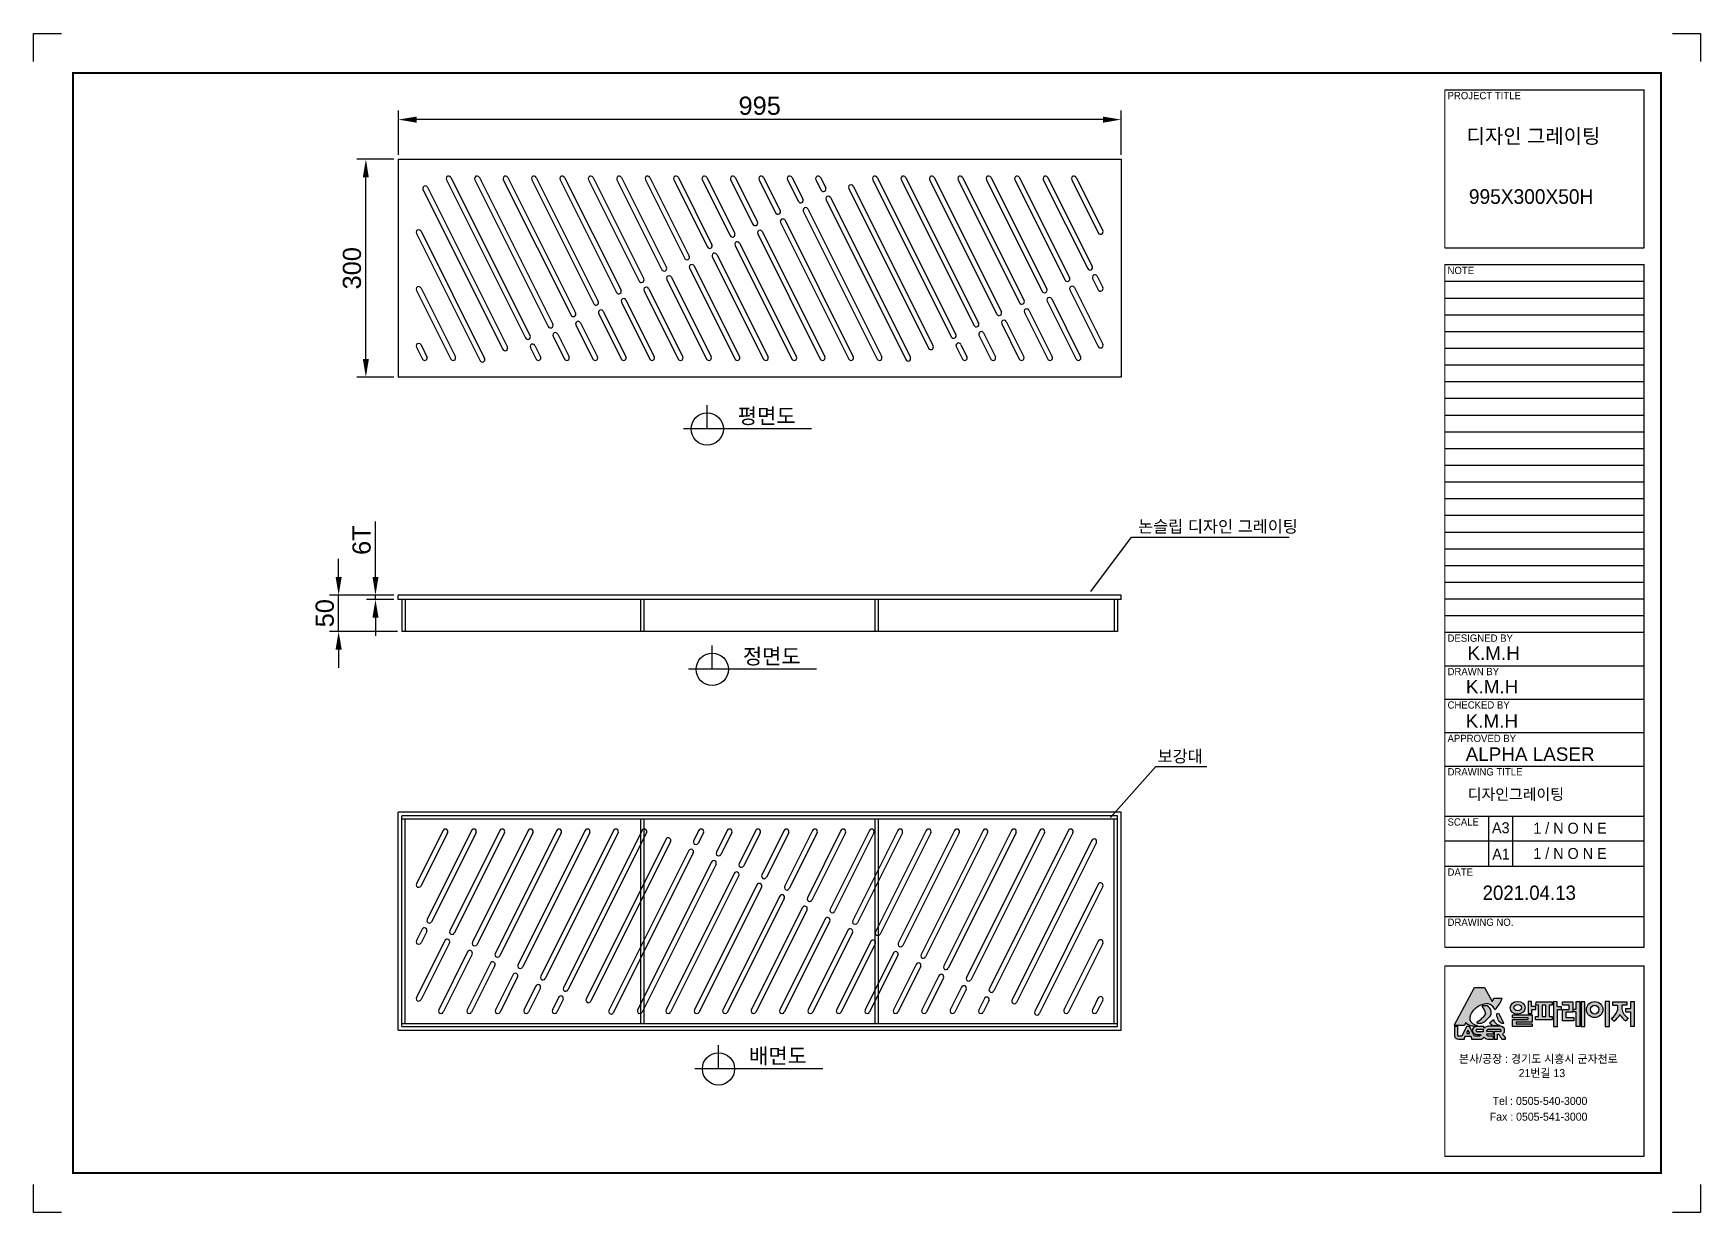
# Model space of a CAD drawing. Header units: millimetres. Extents: x 3004 to 5300, y -1383 to 240.
import ezdxf
from ezdxf.enums import TextEntityAlignment as Align

# ---------------------------------------------------------------- set-up
doc = ezdxf.new("R2010")
doc.units = ezdxf.units.MM
for name, color, linetype in [('LAYOUT', 7, 'Continuous'), ('TEXT', 7, 'Continuous'), ('압연강', 40, 'Continuous')]:
    doc.layers.add(name, color=color, linetype=linetype)
doc.styles.add('H', font='')
doc.styles.get("Standard").update_dxf_attribs({"font": 'arial.ttf'})
doc.styles.get('H').set_extended_font_data('Dotum')
doc.dimstyles.new('ISO-25', dxfattribs={"dimscale": 10, "dimtxt": 2.5, "dimasz": 2.5, "dimexe": 1.25, "dimexo": 0.625, "dimtad": 1, "dimtxsty": 'Standard', "dimcen": 2.5, "dimadec": 0, "dimazin": 0, "dimtfac": 1, "dimtmove": 0, "dimatfit": 3, "dimfxl": 1, "dimarcsym": 0})

# ---------------------------------------------------------------- blocks, each defined once
blk = doc.blocks.new('*D0')
at = {"color": 0, "lineweight": -2, "transparency": 16777216}
for p, q in [((3424.8, -508), (3424.8, -483)), ((3500.7, -533), (3412.3, -533)), ((3424.8, -583), (3424.8, -533)), ((3505.7, -583), (3412.3, -583)), ((3424.8, -608), (3424.8, -633))]:
    blk.add_line(p, q, dxfattribs=at)
at = {"color": 0, "transparency": 16777216}
for points in [[(3420.6, -508), (3429, -508), (3424.8, -533)], [(3420.6, -608), (3429, -608), (3424.8, -583)]]:
    blk.add_solid(points, dxfattribs=at)
at = {"layer": 'Defpoints', "color": 0, "transparency": 16777216}
for p in [(3424.8, -533), (3507, -533), (3512, -583)]:
    blk.add_point(p, dxfattribs=at)
at = {"color": 0, "transparency": 16777216, "insert": (3405.8, -558), "char_height": 25, "attachment_point": 5, "rotation": 90}
blk.add_mtext('50', dxfattribs=at)
blk = doc.blocks.new('*D1')
at = {"color": 0, "lineweight": -2, "transparency": 16777216}
for p, q in [((3475.5, -508), (3475.5, -431.8)), ((3500.7, -533), (3463, -533)), ((3500.7, -539), (3463, -539)), ((3475.5, -539), (3475.5, -533)), ((3475.5, -564), (3475.5, -589))]:
    blk.add_line(p, q, dxfattribs=at)
at = {"color": 0, "transparency": 16777216}
for points in [[(3471.4, -508), (3479.7, -508), (3475.5, -533)], [(3471.4, -564), (3479.7, -564), (3475.5, -539)]]:
    blk.add_solid(points, dxfattribs=at)
at = {"layer": 'Defpoints', "color": 0, "transparency": 16777216}
for p in [(3475.5, -533), (3507, -533), (3507, -539)]:
    blk.add_point(p, dxfattribs=at)
at = {"color": 0, "transparency": 16777216, "insert": (3456.5, -457.4), "char_height": 25, "attachment_point": 5, "rotation": 90}
blk.add_mtext('6T', dxfattribs=at)
blk = doc.blocks.new('*D2')
at = {"color": 0, "lineweight": -2, "transparency": 16777216}
for p, q in [((3507, 73.1), (3507, 133.9)), ((4477, 121.4), (3532, 121.4)), ((4502, 73.1), (4502, 133.9))]:
    blk.add_line(p, q, dxfattribs=at)
at = {"color": 0, "transparency": 16777216}
for points in [[(3532, 125.6), (3532, 117.2), (3507, 121.4)], [(4477, 125.6), (4477, 117.2), (4502, 121.4)]]:
    blk.add_solid(points, dxfattribs=at)
at = {"layer": 'Defpoints', "color": 0, "transparency": 16777216}
for p in [(3507, 121.4), (3507, 66.8), (4502, 66.8)]:
    blk.add_point(p, dxfattribs=at)
at = {"color": 0, "transparency": 16777216, "insert": (4004.5, 140.4), "char_height": 25, "attachment_point": 5}
blk.add_mtext('995', dxfattribs=at)
blk = doc.blocks.new('*D3')
at = {"color": 0, "lineweight": -2, "transparency": 16777216}
for p, q in [((3500.7, 66.8), (3449.8, 66.8)), ((3462.3, -208.2), (3462.3, 41.8)), ((3500.7, -233.2), (3449.8, -233.2))]:
    blk.add_line(p, q, dxfattribs=at)
at = {"color": 0, "transparency": 16777216}
for points in [[(3458.1, 41.8), (3466.4, 41.8), (3462.3, 66.8)], [(3458.1, -208.2), (3466.4, -208.2), (3462.3, -233.2)]]:
    blk.add_solid(points, dxfattribs=at)
at = {"layer": 'Defpoints', "color": 0, "transparency": 16777216}
for p in [(3462.3, 66.8), (3507, 66.8), (3507, -233.2)]:
    blk.add_point(p, dxfattribs=at)
at = {"color": 0, "transparency": 16777216, "insert": (3443.2, -83.2), "char_height": 25, "attachment_point": 5, "rotation": 90}
blk.add_mtext('300', dxfattribs=at)

msp = doc.modelspace()

# ---------------------------------------------------------------- hatches: boundary and pattern name
h = msp.add_hatch(color=256)
h.dxf.hatch_style = 1
h.set_gradient(color1=(255, 0, 0), color2=(255, 159, 127), tint=1)
h.paths.add_polyline_path([(4961.116, -1124.393), (4961.06, -1125.497), (4974.379, -1125.497, 0.21428371), (4976.303, -1122.441, -0.65582827), (4977.219, -1122.187, 0.18566975), (4985.133, -1125.783, 0.14885116), (4991.969, -1125.801, 0.40417411), (4992.167, -1125.054, -0.31673285), (4982.329, -1117.304, -0.22153353), (4986.313, -1105.495, -0.10506606), (4998.611, -1096.925, -0.18522871), (5010.088, -1096.548, -0.19606385), (5016.583, -1103.731, 0.14159657), (5026.631, -1087.917), (5015.198, -1087.799), (5014.962, -1089.335), (5014.095, -1090.753), (5012.754, -1092.525), (5002.388, -1073.296), (4988.5, -1073.182)])
h.paths.add_polyline_path([(4999.4, -1114.995, -0.08302958), (4991.741, -1121.029, 0.23003429), (4992.527, -1122.162, 0.02120436), (4998.221, -1122.1, 0.13784813), (5004.717, -1118.2, 0.05763819), (5011.681, -1110.563, 0.06043638), (5011.606, -1106.144, 0.2375005), (5005.903, -1098.388), (4999.238, -1098.388), (4999.238, -1099.367, -0.12118266), (5004.103, -1109.262, -0.13516742)], flags=17)
h.paths.add_polyline_path([(5015.909, -1120.07), (5014.797, -1117.058), (5009.057, -1121.702, 0.04437814), (5014.122, -1125.76), (5022.829, -1125.409), (5022.829, -1125.058), (5019.764, -1124.07)], flags=17)
h.paths.add_polyline_path([(5021.396, -1117.868), (5022.294, -1119.353), (5025.141, -1122.259), (5026.846, -1122.934), (5028.787, -1122.934), (5028.766, -1122.206), (5025.672, -1116.416), (5021.44, -1108.595), (5019.585, -1109.598), (5019.585, -1112.296), (5020.901, -1115.905)])
h.paths.add_polyline_path([(4967.053, -1140.049, -0.41915539), (4965.297, -1138.442), (4965.297, -1126.597), (4961.037, -1126.597), (4961.037, -1140.253, 0.25445661), (4966.708, -1144.474), (4974.943, -1144.474), (4974.943, -1142.346), (4976.168, -1140.116), (4983.054, -1140.116), (4984.635, -1142.284), (4984.635, -1144.474), (4996.781, -1144.474, 0.1904791), (5001.742, -1141.526, 0.14773497), (5006.642, -1144.259), (5014.915, -1144.259), (5014.915, -1140.054), (5007.312, -1140.054, -0.05244857), (5005.448, -1138.733), (5005.448, -1136.764), (5014.788, -1136.764), (5014.788, -1133.571), (5005.417, -1133.571), (5005.417, -1132.15, -0.04476099), (5007.868, -1130.693), (5024.254, -1130.693, -0.64883607), (5024.602, -1133.873), (5015.694, -1133.873), (5015.694, -1144.383), (5020.467, -1144.383), (5020.467, -1137.564), (5022.1, -1137.564, 0.01692036), (5026.355, -1144.346), (5031.448, -1144.346), (5031.448, -1142.981, -0.02431798), (5027.364, -1137.676, 0.06490835), (5029.709, -1134.582), (5029.709, -1129.838, 0.2290019), (5024.43, -1126.406), (5007.903, -1126.406, 0.12700309), (5001.462, -1129.354), (5001.462, -1126.698), (4991.139, -1126.698, 0.22688985), (4985.996, -1130.35), (4985.996, -1134.251, 0.19348323), (4991.611, -1137.752), (4996.63, -1137.752, 0.03004557), (4997.596, -1138.787, 0.13671569), (4995.906, -1140.349), (4988.719, -1140.349), (4981.631, -1126.954), (4977.826, -1126.954), (4971.363, -1140.049)])
h.paths.add_polyline_path([(4977.99, -1136.451), (4977.99, -1135.094), (4979.583, -1131.934), (4981.518, -1135.26), (4981.518, -1136.451)], flags=16)
h.paths.add_polyline_path([(4992.059, -1130.689), (5000.695, -1130.664), (5000.322, -1134.195), (4992.376, -1134.195, -0.92495809)], flags=16)
edge = h.paths.add_edge_path()
edge.add_ellipse((5048.011, -1101.149), major_axis=(-10.333, -0.14), ratio=0.85059813, start_angle=0, end_angle=360)
edge = h.paths.add_edge_path(flags=16)
edge.add_ellipse((5048.151, -1100.969), major_axis=(-5.246, 0), ratio=0.84336764, start_angle=0, end_angle=360)
h.paths.add_polyline_path([(5068.185, -1110.747), (5041.046, -1110.747), (5040.876, -1114.934), (5062.441, -1114.934), (5062.441, -1117.104), (5040.951, -1117.104), (5040.951, -1126.854), (5068.107, -1126.854), (5068.107, -1123.014), (5046.17, -1123.014), (5046.17, -1120.936), (5068.185, -1120.936)])
h.paths.add_polyline_path([(5062.358, -1109.164), (5067.706, -1109.164), (5067.706, -1103.383), (5072.894, -1103.383), (5072.894, -1099.396), (5067.307, -1099.396), (5067.307, -1092.338), (5062.358, -1092.418)])
h.paths.add_polyline_path([(5076.614, -1097.656), (5076.614, -1113.108), (5072.66, -1113.108), (5072.66, -1117.657), (5095.584, -1117.657), (5095.584, -1113.148), (5091.47, -1113.148), (5091.47, -1097.649), (5095.424, -1097.649), (5095.424, -1093.1), (5073.459, -1093.1), (5073.219, -1097.656)])
h.paths.add_polyline_path([(5081.726, -1097.377), (5086.598, -1097.496), (5086.598, -1113.138), (5081.726, -1113.138)], flags=16)
h.paths.add_polyline_path([(5102.382, -1099.789), (5102.382, -1092.704), (5097.462, -1092.449), (5097.462, -1126.66), (5102.765, -1126.66), (5102.765, -1103.555), (5108.578, -1103.555), (5108.578, -1099.789)])
h.paths.add_polyline_path([(5114.493, -1107.205), (5123.882, -1107.205), (5123.882, -1093.074), (5109.618, -1093.074), (5109.658, -1097.633), (5118.847, -1097.633), (5118.847, -1103.632), (5109.857, -1103.632), (5109.857, -1119.161), (5125.24, -1119.161), (5125.24, -1114.411), (5114.493, -1114.411)])
h.paths.add_polyline_path([(5128.445, -1126.709), (5133.679, -1126.709), (5133.679, -1092.504), (5128.483, -1092.504), (5128.483, -1102.814), (5124.647, -1102.814), (5124.584, -1106.78), (5128.445, -1106.78)])
h.paths.add_polyline_path([(5135.655, -1126.748), (5140.387, -1126.748), (5140.387, -1092.758), (5135.655, -1092.758)])
edge = h.paths.add_edge_path()
edge.add_ellipse((5154.009, -1103.582), major_axis=(-11.318, 0), ratio=0.97440093, start_angle=0, end_angle=360)
edge = h.paths.add_edge_path(flags=16)
edge.add_ellipse((5154.049, -1103.582), major_axis=(0, -6.194), ratio=0.89757008, start_angle=0, end_angle=360)
h.paths.add_polyline_path([(5168.731, -1126.876), (5174.425, -1126.876), (5174.425, -1092.55), (5168.731, -1092.602)])
h.paths.add_polyline_path([(5188.997, -1110.47, 0.12138521), (5196.75, -1119.116), (5199.984, -1115.334, -0.19692761), (5191.242, -1102.542), (5191.242, -1097.67), (5198.52, -1097.67), (5198.52, -1093.049), (5178.382, -1093.049), (5178.382, -1097.57), (5185.716, -1097.57), (5185.716, -1104.466, -0.18109708), (5176.821, -1115.734), (5180.493, -1119.465, 0.10922561)])
h.paths.add_polyline_path([(5209.115, -1092.493), (5203.705, -1092.493), (5203.705, -1102.205), (5196.569, -1102.205), (5196.569, -1106.68), (5203.599, -1106.68), (5203.599, -1126.58), (5209.115, -1126.58)])

# ---------------------------------------------------------------- linework, layer by layer
for p, q in [((3004.485, 240.141), (3043.134, 240.141)), ((3004.485, 201.493), (3004.485, 240.141)), ((5261.329, 240.141), (5299.978, 240.141)), ((5299.978, 240.141), (5299.978, 201.493)), ((4947.841, 162.482), (5222.318, 162.482)), ((5222.318, -55.167), (5222.318, 162.482)), ((3506.954, 66.843), (4501.954, 66.843)), ((3506.954, 66.843), (3506.954, -233.157)), ((4501.954, 66.843), (4501.954, -233.157)), ((4947.841, -55.167), (5222.318, -55.167)), ((4947.841, -78.172), (5222.318, -78.172)), ((5222.318, -1017.532), (5222.318, -78.172)), ((4947.841, -101.177), (5222.318, -101.177)), ((4947.841, -124.182), (5222.318, -124.182)), ((4947.841, -147.187), (5222.318, -147.187)), ((4947.841, -170.192), (5222.318, -170.192)), ((4947.841, -193.197), (5222.318, -193.197)), ((4947.841, -216.203), (5222.318, -216.203)), ((4501.954, -233.157), (3506.954, -233.157)), ((4947.841, -239.208), (5222.318, -239.208)), ((3932.292, -304.386), (3932.292, -271.615)), ((4947.841, -262.213), (5222.318, -262.213)), ((4947.841, -285.218), (5222.318, -285.218)), ((4075.934, -304.386), (3899.521, -304.386)), ((4947.841, -308.223), (5222.318, -308.223)), ((4947.841, -331.228), (5222.318, -331.228)), ((4947.841, -354.233), (5222.318, -354.233)), ((4947.841, -377.238), (5222.318, -377.238)), ((4947.841, -400.244), (5222.318, -400.244)), ((4947.841, -423.249), (5222.318, -423.249)), ((4947.841, -446.254), (5222.318, -446.254)), ((4947.841, -469.259), (5222.318, -469.259)), ((4947.841, -492.264), (5222.318, -492.264)), ((4947.841, -515.269), (5222.318, -515.269)), ((4501.954, -533.029), (3506.954, -533.029)), ((3506.954, -539.029), (3506.954, -533.029)), ((4501.954, -539.029), (3506.954, -539.029)), ((3511.954, -539.029), (3511.954, -583.029)), ((3516.454, -539.029), (3516.454, -583.029)), ((3840.954, -583.029), (3840.954, -539.029)), ((3845.454, -583.029), (3845.454, -539.029)), ((4163.454, -583.029), (4163.454, -539.029)), ((4167.954, -583.029), (4167.954, -539.029)), ((4492.454, -539.029), (4492.454, -583.029)), ((4496.954, -539.029), (4496.954, -583.029)), ((4501.954, -539.029), (4501.954, -533.029)), ((4947.841, -538.274), (5222.318, -538.274)), ((4947.841, -561.279), (5222.318, -561.279)), ((4496.954, -583.029), (3511.954, -583.029)), ((4947.841, -584.285), (5222.318, -584.285)), ((3939.214, -635.238), (3939.214, -602.467)), ((4082.856, -635.238), (3906.443, -635.238)), ((4947.841, -630.295), (5222.318, -630.295)), ((4947.841, -676.305), (5222.318, -676.305)), ((4947.841, -722.315), (5222.318, -722.315)), ((4947.841, -768.326), (5222.318, -768.326)), ((4501.954, -832.037), (3506.954, -832.037)), ((3506.954, -1132.037), (3506.954, -832.037)), ((4496.954, -837.037), (3511.954, -837.037)), ((3511.954, -1127.037), (3511.954, -837.037)), ((4496.954, -841.537), (3511.954, -841.537)), ((3516.454, -1122.537), (3516.454, -841.537)), ((3840.954, -1122.537), (3840.954, -841.537)), ((3845.454, -1122.537), (3845.454, -841.537)), ((4163.454, -1122.537), (4163.454, -841.537)), ((4167.954, -1122.537), (4167.954, -841.537)), ((4492.454, -1122.537), (4492.454, -841.537)), ((4496.954, -1127.037), (4496.954, -837.037)), ((4501.954, -1132.037), (4501.954, -832.037)), ((4947.841, -837.341), (5222.318, -837.341)), ((5008.005, -837.341), (5008.005, -906.356)), ((5040.996, -837.341), (5040.996, -906.356)), ((5222.318, -871.849), (4947.841, -871.849)), ((4947.841, -906.356), (5222.318, -906.356)), ((4947.841, -975.372), (5222.318, -975.372)), ((4947.841, -1017.532), (5222.318, -1017.532)), ((4947.841, -1043.224), (5222.318, -1043.224)), ((5222.318, -1305.441), (5222.318, -1043.224)), ((4961.116, -1124.393), (4988.5, -1073.182)), ((4988.5, -1073.182), (5002.388, -1073.296)), ((5002.388, -1073.296), (5012.754, -1092.525)), ((5005.903, -1098.388), (4999.238, -1098.388)), ((4999.238, -1098.388), (4999.238, -1099.367)), ((5012.754, -1092.525), (5014.095, -1090.753)), ((5014.095, -1090.753), (5014.962, -1089.335)), ((5014.962, -1089.335), (5015.198, -1087.799)), ((5015.198, -1087.799), (5026.631, -1087.917)), ((5067.307, -1092.338), (5062.358, -1092.418)), ((5062.358, -1092.418), (5062.358, -1109.164)), ((5067.307, -1099.396), (5067.307, -1092.338)), ((5072.894, -1099.396), (5067.307, -1099.396)), ((5072.894, -1103.383), (5072.894, -1099.396)), ((5073.219, -1097.656), (5073.459, -1093.1)), ((5076.614, -1097.656), (5073.219, -1097.656)), ((5073.459, -1093.1), (5095.424, -1093.1)), ((5076.614, -1113.108), (5076.614, -1097.656)), ((5081.726, -1097.377), (5081.726, -1113.138)), ((5086.598, -1097.496), (5081.726, -1097.377)), ((5086.598, -1113.138), (5086.598, -1097.496)), ((5095.424, -1097.649), (5091.47, -1097.649)), ((5091.47, -1097.649), (5091.47, -1113.148)), ((5095.424, -1093.1), (5095.424, -1097.649)), ((5097.462, -1092.449), (5097.462, -1126.66)), ((5102.382, -1092.704), (5097.462, -1092.449)), ((5102.382, -1099.789), (5102.382, -1092.704)), ((5108.578, -1099.789), (5102.382, -1099.789)), ((5108.578, -1103.555), (5108.578, -1099.789)), ((5109.618, -1093.074), (5123.882, -1093.074)), ((5109.658, -1097.633), (5109.618, -1093.074)), ((5118.847, -1097.633), (5109.658, -1097.633)), ((5118.847, -1103.632), (5118.847, -1097.633)), ((5123.882, -1093.074), (5123.882, -1107.205)), ((5128.483, -1102.814), (5128.483, -1092.504)), ((5128.483, -1092.504), (5133.679, -1092.504)), ((5133.679, -1092.504), (5133.679, -1126.709)), ((5135.655, -1092.758), (5135.655, -1126.748)), ((5140.387, -1092.758), (5135.655, -1092.758)), ((5140.387, -1126.748), (5140.387, -1092.758)), ((5174.425, -1092.55), (5168.731, -1092.602)), ((5168.731, -1092.602), (5168.731, -1126.876)), ((5174.425, -1126.876), (5174.425, -1092.55)), ((5178.382, -1093.049), (5198.52, -1093.049)), ((5178.382, -1093.049), (5178.382, -1097.57)), ((5178.382, -1097.57), (5185.716, -1097.57)), ((5185.716, -1097.57), (5185.716, -1104.466)), ((5198.52, -1097.67), (5191.242, -1097.67)), ((5191.242, -1097.67), (5191.242, -1102.542)), ((5198.52, -1093.049), (5198.52, -1097.67)), ((5203.705, -1102.205), (5203.705, -1092.493)), ((5203.705, -1092.493), (5209.115, -1092.493)), ((5209.115, -1126.58), (5209.115, -1092.493)), ((3511.954, -1122.537), (4496.954, -1122.537)), ((4961.06, -1125.497), (4961.116, -1124.393)), ((5009.057, -1121.702), (5014.797, -1117.058)), ((5014.797, -1117.058), (5015.909, -1120.07)), ((5015.909, -1120.07), (5019.764, -1124.07)), ((5019.585, -1109.598), (5021.44, -1108.595)), ((5019.585, -1112.296), (5019.585, -1109.598)), ((5020.901, -1115.905), (5019.585, -1112.296)), ((5019.764, -1124.07), (5022.829, -1125.058)), ((5021.396, -1117.868), (5020.901, -1115.905)), ((5022.294, -1119.353), (5021.396, -1117.868)), ((5021.469, -1108.649), (5025.672, -1116.416)), ((5025.141, -1122.259), (5022.294, -1119.353)), ((5026.846, -1122.934), (5025.141, -1122.259)), ((5025.672, -1116.416), (5028.766, -1122.206)), ((5028.787, -1122.934), (5026.846, -1122.934)), ((5028.766, -1122.206), (5028.787, -1122.934)), ((5040.876, -1114.934), (5041.046, -1110.747)), ((5062.441, -1114.934), (5040.876, -1114.934)), ((5040.951, -1126.854), (5040.951, -1117.104)), ((5040.951, -1117.104), (5062.441, -1117.104)), ((5041.046, -1110.747), (5068.185, -1110.747)), ((5068.185, -1120.936), (5046.17, -1120.936)), ((5046.17, -1120.936), (5046.17, -1123.014)), ((5046.17, -1123.014), (5068.107, -1123.014)), ((5062.358, -1109.164), (5067.706, -1109.164)), ((5062.441, -1117.104), (5062.441, -1114.934)), ((5067.706, -1109.164), (5067.706, -1103.383)), ((5067.706, -1103.383), (5072.894, -1103.383)), ((5068.107, -1123.014), (5068.107, -1126.854)), ((5068.185, -1110.747), (5068.185, -1120.936)), ((5072.66, -1117.657), (5072.66, -1113.108)), ((5072.66, -1113.108), (5076.614, -1113.108)), ((5095.584, -1117.657), (5072.66, -1117.657)), ((5081.726, -1113.138), (5086.598, -1113.138)), ((5091.47, -1113.148), (5095.584, -1113.148)), ((5095.584, -1113.148), (5095.584, -1117.657)), ((5102.765, -1126.66), (5102.765, -1103.555)), ((5102.765, -1103.555), (5108.578, -1103.555)), ((5109.857, -1119.161), (5109.857, -1103.632)), ((5109.857, -1103.632), (5118.847, -1103.632)), ((5125.24, -1119.161), (5109.857, -1119.161)), ((5123.882, -1107.205), (5114.493, -1107.205)), ((5114.493, -1107.205), (5114.493, -1114.411)), ((5114.493, -1114.411), (5125.24, -1114.411)), ((5124.584, -1106.78), (5124.647, -1102.814)), ((5128.445, -1106.78), (5124.584, -1106.78)), ((5124.647, -1102.814), (5128.483, -1102.814)), ((5125.24, -1114.411), (5125.24, -1119.161)), ((5128.445, -1126.709), (5128.445, -1106.78)), ((5176.821, -1115.734), (5180.493, -1119.465)), ((5196.569, -1102.205), (5196.569, -1106.68)), ((5196.569, -1102.205), (5203.705, -1102.205)), ((5196.569, -1106.68), (5203.599, -1106.68)), ((5199.984, -1115.334), (5196.75, -1119.116)), ((5203.599, -1106.68), (5203.599, -1126.58)), ((3506.954, -1132.037), (4501.954, -1132.037)), ((3511.954, -1127.037), (4496.954, -1127.037)), ((4961.037, -1126.597), (4965.297, -1126.597)), ((4961.037, -1126.597), (4961.037, -1140.253)), ((4974.379, -1125.497), (4961.06, -1125.497)), ((4965.297, -1126.597), (4965.297, -1138.442)), ((4966.708, -1144.474), (4974.943, -1144.474)), ((4971.363, -1140.049), (4966.877, -1140.049)), ((4977.826, -1126.954), (4971.363, -1140.049)), ((4974.943, -1142.346), (4976.168, -1140.116)), ((4974.943, -1144.474), (4974.943, -1142.346)), ((4976.168, -1140.116), (4983.054, -1140.116)), ((4981.631, -1126.954), (4977.826, -1126.954)), ((4979.583, -1131.934), (4977.99, -1135.094)), ((4977.99, -1135.094), (4977.99, -1136.451)), ((4977.99, -1136.451), (4981.518, -1136.451)), ((4981.518, -1135.26), (4979.583, -1131.934)), ((4981.518, -1136.451), (4981.518, -1135.26)), ((4988.719, -1140.349), (4981.631, -1126.954)), ((4983.054, -1140.116), (4984.635, -1142.284)), ((4984.635, -1142.284), (4984.635, -1144.474)), ((4984.635, -1144.474), (4996.781, -1144.474)), ((4985.996, -1130.35), (4985.996, -1134.251)), ((4995.906, -1140.349), (4988.719, -1140.349)), ((5001.462, -1126.698), (4991.139, -1126.698)), ((4991.611, -1137.752), (4996.63, -1137.752)), ((4992.059, -1130.689), (5000.695, -1130.664)), ((5000.322, -1134.195), (4992.333, -1134.195)), ((5000.695, -1130.664), (5000.322, -1134.195)), ((5001.462, -1129.354), (5001.462, -1126.698)), ((5005.417, -1133.571), (5005.417, -1132.15)), ((5014.788, -1133.571), (5005.417, -1133.571)), ((5005.448, -1138.733), (5005.448, -1136.764)), ((5005.448, -1136.764), (5014.788, -1136.764)), ((5006.642, -1144.259), (5014.915, -1144.259)), ((5014.915, -1140.054), (5007.312, -1140.054)), ((5007.868, -1130.693), (5024.254, -1130.693)), ((5024.43, -1126.406), (5007.903, -1126.406)), ((5022.829, -1125.409), (5014.122, -1125.76)), ((5014.788, -1136.764), (5014.788, -1133.571)), ((5014.915, -1144.259), (5014.915, -1140.054)), ((5024.602, -1133.873), (5015.694, -1133.873)), ((5015.694, -1133.873), (5015.694, -1144.383)), ((5015.694, -1144.383), (5020.467, -1144.383)), ((5020.467, -1144.383), (5020.467, -1137.564)), ((5020.467, -1137.564), (5022.1, -1137.564)), ((5022.829, -1125.058), (5022.829, -1125.409)), ((5026.355, -1144.346), (5031.448, -1144.346)), ((5029.709, -1134.582), (5029.709, -1129.838)), ((5031.448, -1144.346), (5031.448, -1142.981)), ((5068.107, -1126.854), (5040.951, -1126.854)), ((5097.462, -1126.66), (5102.765, -1126.66)), ((5133.679, -1126.709), (5128.445, -1126.709)), ((5135.655, -1126.748), (5140.387, -1126.748)), ((5168.731, -1126.876), (5174.425, -1126.876)), ((5203.599, -1126.58), (5209.115, -1126.58)), ((3947.764, -1185.209), (3947.764, -1152.438)), ((4091.406, -1185.209), (3914.992, -1185.209)), ((4947.841, -1305.441), (5222.318, -1305.441)), ((3004.485, -1383.1), (3004.485, -1344.452)), ((5299.978, -1344.452), (5299.978, -1383.1)), ((3043.134, -1383.1), (3004.485, -1383.1)), ((5299.978, -1383.1), (5261.329, -1383.1))]:
    msp.add_line(p, q)
at = {"color": 0, "lineweight": 20}
for p, q in [((4947.841, -55.167), (4947.841, 162.482)), ((4947.841, -1017.532), (4947.841, -78.172)), ((4947.841, -1305.441), (4947.841, -1043.224))]:
    msp.add_line(p, q, dxfattribs=at)
at = {"color": 4}
for p, q in [((4460.261, -528.348), (4516.348, -453.274)), ((4516.348, -453.274), (4733.551, -453.274)), ((4487.593, -839.268), (4549.714, -769.105)), ((4549.714, -769.105), (4620.237, -769.105))]:
    msp.add_line(p, q, dxfattribs=at)
for centre in [(3932.292, -304.386), (3939.214, -635.238), (3947.764, -1185.209)]:
    msp.add_circle(centre, 22.209)
for centre, radius, start, end in [((5012.627, -1130.149), 36.059, 112.874191, 136.864774), ((5004.842, -1111.696), 16.031, 70.897875, 112.875146), ((4981.556, -1114.203), 23.082, 12.360482, 39.998737), ((5001.051, -1107.929), 10.705, 9.603428, 63.04441), ((5004.529, -1108.103), 12.823, 19.937496, 64.30917), ((4994.246, -1078.44), 33.743, 311.450856, 343.688092), ((4971.939, -1121.828), 4.406, 303.622917, 352.00729), ((4976.816, -1122.513), 0.518, 38.969526, 171.952327), ((4985.851, -1113.697), 12.108, 224.525084, 266.598355), ((4977.219, -1122.187), 4.121204710827442e-13, 41.27589, 185.355825), ((4996.993, -1115.675), 14.755, 136.374935, 186.339734), ((4992.751, -1114.193), 10.877, 196.62086, 266.919681), ((4986.313, -1105.495), 5.389267698774348e-13, 159.499335, 330.642246), ((4977.526, -1095.112), 29.56, 298.744002, 317.729432), ((4993.3, -1120.787), 1.578, 188.84762, 240.666143), ((4994.648, -1055.031), 67.164, 268.191046, 273.049999), ((4994.53, -1108.592), 14.003, 285.284059, 316.678667), ((4991.342, -1103.589), 13.965, 305.237908, 336.029381), ((4975.187, -1084.277), 44.976, 311.040269, 324.23537), ((5034.402, -1095.255), 36.631, 226.21908, 236.38313), ((4993.428, -1108.664), 18.352, 354.060111, 7.894282), ((5166.224, -1098.224), 20.467, 301.183897, 342.243286), ((5164.4, -1095.736), 28.672, 304.144287, 329.078111), ((5210.418, -1099.059), 24.271, 208.042123, 235.726125), ((5211.223, -1098.271), 20.432, 192.066379, 236.628652), ((4967.752, -1137.153), 7.395, 204.778695, 261.883955), ((4966.965, -1138.382), 1.669, 182.061918, 266.973053), ((4988.581, -1114.564), 11.737, 252.915246, 285.363177), ((4992.384, -1133.899), 7.308, 99.810014, 150.943632), ((4993.157, -1129.017), 8.87, 216.162997, 259.964855), ((4992.354, -1132.43), 1.766, 99.63864, 269.291235), ((4991.681, -1125.326), 0.556, 270.941248, 29.231829), ((4999.554, -1142.6), 4.287, 117.182533, 148.322406), ((5005.718, -1130.24), 11.79, 219.576346, 226.460213), ((4995.532, -1136.724), 7.85, 279.151715, 322.289549), ((5010.391, -1140.353), 14.167, 100.116137, 129.068103), ((5008.717, -1134.782), 9.702, 224.033536, 257.648747), ((5014.765, -1145.085), 15.959, 115.603417, 125.855038), ((5012.662, -1130.531), 10.923, 228.666746, 240.676069), ((5124.417, -1078.096), 118.344, 210.165655, 214.043147), ((5023.719, -1132.36), 1.751, 300.282236, 72.190083), ((5023.519, -1133.583), 7.234, 31.170272, 82.764029), ((5016.67, -1127.137), 15.015, 315.418233, 330.273293), ((5083.916, -1098.373), 68.868, 214.798961, 220.371132)]:
    msp.add_arc(centre, radius, start, end)
for centre, major_axis, ratio in [((5048.011, -1101.149), (-10.333, -0.14), 0.85059813), ((5048.151, -1100.969), (-5.246, 0), 0.84336764), ((5154.009, -1103.582), (-11.318, 0), 0.97440093), ((5154.049, -1103.582), (0, -6.194), 0.89757008)]:
    msp.add_ellipse(centre, major_axis=major_axis, ratio=ratio)
at = {"layer": 'LAYOUT'}
for p, q in [((5245.324, 185.487), (4568.973, 185.487)), ((5245.324, 33.653), (5245.324, 185.487)), ((5245.324, -1328.446), (5245.324, -1082.5)), ((3059.14, -1262.86), (3059.14, -1328.446)), ((4616.796, -1328.446), (5245.324, -1328.446))]:
    msp.add_line(p, q, dxfattribs=at)
at = {"layer": 'LAYOUT', "const_width": 2.733}
msp.add_lwpolyline([(3059.14, -1328.446), (5245.324, -1328.446), (5245.324, 185.487), (3059.14, 185.487)], close=True, dxfattribs=at)
at = {"layer": '압연강'}
for p, q in [((3540.872, 25.106), (3650.81, -194.77)), ((3547.133, 28.236), (3657.071, -191.639)), ((3573.2, 38.713), (3682.115, -179.117)), ((3579.461, 41.843), (3688.376, -175.987)), ((3612.331, 38.713), (3713.42, -163.465)), ((3618.592, 41.843), (3719.681, -160.334)), ((3651.462, 38.713), (3744.725, -147.812)), ((3657.723, 41.843), (3750.986, -144.682)), ((3690.593, 38.713), (3776.029, -132.16)), ((3696.854, 41.843), (3782.29, -129.029)), ((3729.724, 38.713), (3807.334, -116.507)), ((3735.985, 41.843), (3813.595, -113.377)), ((3768.856, 38.713), (3838.639, -100.855)), ((3775.117, 41.843), (3844.9, -97.725)), ((3807.987, 38.713), (3869.944, -85.203)), ((3814.248, 41.843), (3876.205, -82.072)), ((3847.118, 38.713), (3901.249, -69.55)), ((3853.379, 41.843), (3907.51, -66.42)), ((3886.249, 38.713), (3932.554, -53.898)), ((3892.51, 41.843), (3938.815, -50.767)), ((3925.38, 38.713), (3963.859, -38.245)), ((3931.641, 41.843), (3970.12, -35.115)), ((3964.511, 38.713), (3995.164, -22.593)), ((3970.772, 41.843), (4001.425, -19.462)), ((4003.643, 38.713), (4026.469, -6.94)), ((4009.904, 41.843), (4032.73, -3.81)), ((4042.774, 38.713), (4057.774, 8.712)), ((4049.035, 41.843), (4064.035, 11.843)), ((4081.905, 38.713), (4089.079, 24.365)), ((4088.166, 41.843), (4095.34, 27.495)), ((4127.092, 26.601), (4237.03, -193.275)), ((4133.353, 29.731), (4243.291, -190.144)), ((4160.167, 38.713), (4268.335, -177.622)), ((4166.428, 41.843), (4274.596, -174.492)), ((4199.299, 38.713), (4299.64, -161.97)), ((4205.56, 41.843), (4305.901, -158.839)), ((4238.43, 38.713), (4330.945, -146.317)), ((4244.691, 41.843), (4337.206, -143.187)), ((4277.561, 38.713), (4362.25, -130.665)), ((4283.822, 41.843), (4368.511, -127.534)), ((4316.692, 38.713), (4393.555, -115.012)), ((4322.953, 41.843), (4399.816, -111.882)), ((4355.823, 38.713), (4424.86, -99.36)), ((4362.084, 41.843), (4431.121, -96.229)), ((4394.955, 38.713), (4456.165, -83.707)), ((4401.216, 41.843), (4462.425, -80.577)), ((4434.086, 38.713), (4470.693, -34.501)), ((4440.347, 41.843), (4476.954, -31.371)), ((4095.787, 10.948), (4205.725, -208.927)), ((4102.048, 14.079), (4211.986, -205.797)), ((4033.177, -20.357), (4127.077, -208.157)), ((4039.438, -17.226), (4133.338, -205.026)), ((4064.482, -4.704), (4166.209, -208.157)), ((4070.743, -1.574), (4172.47, -205.026)), ((3531.954, -35.32), (3619.505, -210.422)), ((3538.215, -32.19), (3625.766, -207.292)), ((4001.872, -36.009), (4087.946, -208.157)), ((4008.133, -32.879), (4094.207, -205.026)), ((3939.262, -67.314), (4009.684, -208.157)), ((3945.523, -64.184), (4015.945, -205.026)), ((3970.567, -51.662), (4048.815, -208.157)), ((3976.828, -48.531), (4055.076, -205.026)), ((3907.957, -82.966), (3970.553, -208.157)), ((3914.218, -79.836), (3976.814, -205.026)), ((3531.954, -113.583), (3579.241, -208.157)), ((3538.215, -110.452), (3585.502, -205.026)), ((3845.348, -114.271), (3892.29, -208.157)), ((3851.609, -111.141), (3898.551, -205.026)), ((3876.653, -98.619), (3931.421, -208.157)), ((3882.914, -95.488), (3937.682, -205.026)), ((4431.568, -112.776), (4470.693, -191.026)), ((4437.829, -109.646), (4476.954, -187.895)), ((4462.873, -97.124), (4470.693, -112.764)), ((4469.134, -93.993), (4476.954, -109.633)), ((3814.043, -129.924), (3853.159, -208.157)), ((3820.304, -126.793), (3859.42, -205.026)), ((4400.263, -128.429), (4440.127, -208.157)), ((4406.524, -125.298), (4446.388, -205.026)), ((3757.694, -158.098), (3781.158, -205.026)), ((3782.738, -145.576), (3814.028, -208.157)), ((3788.999, -142.446), (3820.289, -205.026)), ((4337.653, -159.734), (4361.865, -208.157)), ((4343.914, -156.603), (4368.126, -205.026)), ((4368.958, -144.081), (4400.996, -208.157)), ((4375.219, -140.951), (4407.257, -205.026)), ((3720.128, -176.881), (3735.766, -208.157)), ((3726.389, -173.751), (3742.027, -205.026)), ((3751.433, -161.229), (3774.897, -208.157)), ((4306.348, -175.386), (4322.733, -208.157)), ((4312.609, -172.255), (4328.994, -205.026)), ((3531.954, -191.845), (3540.11, -208.157)), ((3538.215, -188.714), (3546.371, -205.026)), ((3688.823, -192.534), (3696.634, -208.157)), ((3695.084, -189.403), (3702.895, -205.026)), ((4275.043, -191.038), (4283.602, -208.157)), ((4281.304, -187.908), (4289.863, -205.026)), ((3568.561, -857.037), (3531.954, -930.251)), ((3574.822, -860.168), (3538.215, -933.382)), ((3607.692, -857.037), (3546.482, -979.457)), ((3613.953, -860.168), (3552.743, -982.588)), ((3646.823, -857.037), (3577.787, -995.11)), ((3653.084, -860.168), (3584.048, -998.24)), ((3685.954, -857.037), (3609.092, -1010.762)), ((3692.215, -860.168), (3615.353, -1013.893)), ((3725.085, -857.037), (3640.397, -1026.415)), ((3731.346, -860.168), (3646.658, -1029.545)), ((3764.216, -857.037), (3671.702, -1042.067)), ((3770.477, -860.168), (3677.963, -1045.198)), ((3803.348, -857.037), (3703.007, -1057.72)), ((3809.609, -860.168), (3709.268, -1060.85)), ((3842.479, -857.037), (3734.312, -1073.372)), ((3848.74, -860.168), (3740.573, -1076.503)), ((3875.554, -869.149), (3765.616, -1089.025)), ((3881.815, -872.28), (3771.877, -1092.155)), ((3920.741, -857.037), (3913.567, -871.385)), ((3927.002, -860.168), (3919.828, -874.516)), ((3959.872, -857.037), (3944.872, -887.038)), ((3966.133, -860.168), (3951.133, -890.168)), ((3999.004, -857.037), (3976.177, -902.69)), ((4005.265, -860.168), (3982.438, -905.821)), ((4038.135, -857.037), (4007.482, -918.343)), ((4044.396, -860.168), (4013.743, -921.473)), ((4077.266, -857.037), (4038.787, -933.995)), ((4083.527, -860.168), (4045.048, -937.126)), ((4116.397, -857.037), (4070.092, -949.648)), ((4122.658, -860.168), (4076.353, -952.778)), ((4155.528, -857.037), (4101.397, -965.3)), ((4161.789, -860.168), (4107.658, -968.431)), ((4194.66, -857.037), (4132.702, -980.953)), ((4200.921, -860.168), (4138.963, -984.083)), ((4233.791, -857.037), (4164.007, -996.605)), ((4240.052, -860.168), (4170.268, -999.736)), ((4272.922, -857.037), (4195.312, -1012.258)), ((4279.183, -860.168), (4201.573, -1015.388)), ((4312.053, -857.037), (4226.617, -1027.91)), ((4318.314, -860.168), (4232.878, -1031.041)), ((4351.184, -857.037), (4257.922, -1043.563)), ((4357.445, -860.168), (4264.183, -1046.693)), ((4390.316, -857.037), (4289.227, -1059.215)), ((4396.577, -860.168), (4295.488, -1062.345)), ((4429.447, -857.037), (4320.532, -1074.867)), ((4435.708, -860.168), (4326.793, -1077.998)), ((4461.774, -870.645), (4351.837, -1090.52)), ((3906.859, -884.802), (3796.921, -1104.677)), ((3913.12, -887.932), (3803.182, -1107.808)), ((4468.035, -873.775), (4358.098, -1093.65)), ((3938.164, -900.454), (3836.438, -1103.907)), ((3944.425, -903.585), (3842.699, -1107.037)), ((3969.469, -916.107), (3875.569, -1103.907)), ((3975.73, -919.237), (3881.83, -1107.037)), ((4000.774, -931.759), (3914.7, -1103.907)), ((4007.035, -934.89), (3920.961, -1107.037)), ((4470.693, -931.07), (4383.142, -1106.172)), ((4476.954, -934.201), (4389.403, -1109.303)), ((4032.079, -947.412), (3953.831, -1103.907)), ((4038.34, -950.542), (3960.092, -1107.037)), ((4063.384, -963.064), (3992.962, -1103.907)), ((4069.645, -966.195), (3999.223, -1107.037)), ((4094.689, -978.717), (4032.094, -1103.907)), ((4100.95, -981.847), (4038.355, -1107.037)), ((3539.774, -992.874), (3531.954, -1008.514)), ((3571.079, -1008.526), (3531.954, -1086.776)), ((3546.035, -996.004), (3538.215, -1011.644)), ((4125.994, -994.369), (4071.225, -1103.907)), ((4132.255, -997.5), (4077.486, -1107.037)), ((4470.693, -1009.333), (4423.406, -1103.907)), ((3577.34, -1011.657), (3538.215, -1089.906)), ((3602.383, -1024.179), (3562.519, -1103.907)), ((3608.644, -1027.309), (3568.78, -1107.037)), ((4157.299, -1010.021), (4110.356, -1103.907)), ((4163.56, -1013.152), (4116.617, -1107.037)), ((4188.604, -1025.674), (4149.487, -1103.907)), ((4194.865, -1028.804), (4155.748, -1107.037)), ((4476.954, -1012.463), (4429.667, -1107.037)), ((3633.688, -1039.831), (3601.651, -1103.907)), ((3639.949, -1042.962), (3607.912, -1107.037)), ((3664.993, -1055.484), (3640.782, -1103.907)), ((4219.909, -1041.326), (4188.618, -1103.907)), ((4226.17, -1044.457), (4194.879, -1107.037)), ((3671.254, -1058.614), (3647.043, -1107.037)), ((3696.298, -1071.136), (3679.913, -1103.907)), ((3702.559, -1074.267), (3686.174, -1107.037)), ((4251.214, -1056.979), (4227.75, -1103.907)), ((4257.475, -1060.109), (4234.011, -1107.037)), ((4282.519, -1072.631), (4266.881, -1103.907)), ((4288.78, -1075.762), (4273.142, -1107.037)), ((3727.603, -1086.789), (3719.044, -1103.907)), ((3733.864, -1089.919), (3725.305, -1107.037)), ((4313.823, -1088.284), (4306.012, -1103.907)), ((4320.084, -1091.414), (4312.273, -1107.037)), ((4470.693, -1087.595), (4462.537, -1103.907)), ((4476.954, -1090.726), (4468.798, -1107.037))]:
    msp.add_line(p, q, dxfattribs=at)
for centre, start, end in [((3544.002, 26.671), 26.565051, 206.565051), ((3576.33, 40.278), 26.565051, 206.565051), ((3615.461, 40.278), 26.565051, 206.565051), ((3654.592, 40.278), 26.565051, 206.565051), ((3693.724, 40.278), 26.565051, 206.565051), ((3732.855, 40.278), 26.565051, 206.565051), ((3771.986, 40.278), 26.565051, 206.565051), ((3811.117, 40.278), 26.565051, 206.565051), ((3850.248, 40.278), 26.565051, 206.565051), ((3889.38, 40.278), 26.565051, 206.565051), ((3928.511, 40.278), 26.565051, 206.565051), ((3967.642, 40.278), 26.565051, 206.565051), ((4006.773, 40.278), 26.565051, 206.565051), ((4045.904, 40.278), 26.565051, 206.565051), ((4085.036, 40.278), 26.565051, 206.565051), ((4092.209, 25.93), 206.565051, 26.565051), ((4130.223, 28.166), 26.565051, 206.565051), ((4163.298, 40.278), 26.565051, 206.565051), ((4202.429, 40.278), 26.565051, 206.565051), ((4241.56, 40.278), 26.565051, 206.565051), ((4280.692, 40.278), 26.565051, 206.565051), ((4319.823, 40.278), 26.565051, 206.565051), ((4358.954, 40.278), 26.565051, 206.565051), ((4398.085, 40.278), 26.565051, 206.565051), ((4437.216, 40.278), 26.565051, 206.565051), ((4060.905, 10.278), 206.565051, 26.565051), ((4067.613, -3.139), 26.565051, 206.565051), ((4098.918, 12.514), 26.565051, 206.565051), ((3998.295, -21.027), 206.565051, 26.565051), ((4029.6, -5.375), 206.565051, 26.565051), ((4036.308, -18.791), 26.565051, 206.565051), ((3535.084, -33.755), 26.565051, 206.565051), ((3966.99, -36.68), 206.565051, 26.565051), ((4005.003, -34.444), 26.565051, 206.565051), ((4473.823, -32.936), 206.565051, 26.565051), ((3904.38, -67.985), 206.565051, 26.565051), ((3935.685, -52.332), 206.565051, 26.565051), ((3942.393, -65.749), 26.565051, 206.565051), ((3973.698, -50.096), 26.565051, 206.565051), ((3873.075, -83.637), 206.565051, 26.565051), ((3911.088, -81.401), 26.565051, 206.565051), ((4459.295, -82.142), 206.565051, 26.565051), ((3535.084, -112.017), 26.565051, 206.565051), ((3810.465, -114.942), 206.565051, 26.565051), ((3841.77, -99.29), 206.565051, 26.565051), ((3848.478, -112.706), 26.565051, 206.565051), ((3879.783, -97.054), 26.565051, 206.565051), ((4396.685, -113.447), 206.565051, 26.565051), ((4427.99, -97.794), 206.565051, 26.565051), ((4434.698, -111.211), 26.565051, 206.565051), ((4466.003, -95.558), 26.565051, 206.565051), ((4473.823, -111.198), 206.565051, 26.565051), ((3779.16, -130.595), 206.565051, 26.565051), ((3817.173, -128.359), 26.565051, 206.565051), ((4365.38, -129.099), 206.565051, 26.565051), ((4403.393, -126.863), 26.565051, 206.565051), ((3716.55, -161.9), 206.565051, 26.565051), ((3747.855, -146.247), 206.565051, 26.565051), ((3754.563, -159.664), 26.565051, 206.565051), ((3785.868, -144.011), 26.565051, 206.565051), ((4302.77, -160.404), 206.565051, 26.565051), ((4334.075, -144.752), 206.565051, 26.565051), ((4340.783, -158.168), 26.565051, 206.565051), ((4372.088, -142.516), 26.565051, 206.565051), ((3685.245, -177.552), 206.565051, 26.565051), ((3723.258, -175.316), 26.565051, 206.565051), ((4271.465, -176.057), 206.565051, 26.565051), ((4309.478, -173.821), 26.565051, 206.565051), ((3535.084, -190.28), 26.565051, 206.565051), ((3543.24, -206.592), 206.565051, 26.565051), ((3582.371, -206.592), 206.565051, 26.565051), ((3653.94, -193.205), 206.565051, 26.565051), ((3691.953, -190.969), 26.565051, 206.565051), ((3699.765, -206.592), 206.565051, 26.565051), ((3738.896, -206.592), 206.565051, 26.565051), ((3778.027, -206.592), 206.565051, 26.565051), ((3817.158, -206.592), 206.565051, 26.565051), ((3856.29, -206.592), 206.565051, 26.565051), ((3895.421, -206.592), 206.565051, 26.565051), ((3934.552, -206.592), 206.565051, 26.565051), ((3973.683, -206.592), 206.565051, 26.565051), ((4012.814, -206.592), 206.565051, 26.565051), ((4051.946, -206.592), 206.565051, 26.565051), ((4091.077, -206.592), 206.565051, 26.565051), ((4130.208, -206.592), 206.565051, 26.565051), ((4169.339, -206.592), 206.565051, 26.565051), ((4208.855, -207.362), 206.565051, 26.565051), ((4240.16, -191.709), 206.565051, 26.565051), ((4278.173, -189.473), 26.565051, 206.565051), ((4286.733, -206.592), 206.565051, 26.565051), ((4325.864, -206.592), 206.565051, 26.565051), ((4364.995, -206.592), 206.565051, 26.565051), ((4404.126, -206.592), 206.565051, 26.565051), ((4443.257, -206.592), 206.565051, 26.565051), ((4473.823, -189.461), 206.565051, 26.565051), ((3622.635, -208.857), 206.565051, 26.565051), ((3571.691, -858.603), 333.434949, 153.434949), ((3610.822, -858.603), 333.434949, 153.434949), ((3649.953, -858.603), 333.434949, 153.434949), ((3689.085, -858.603), 333.434949, 153.434949), ((3728.216, -858.603), 333.434949, 153.434949), ((3767.347, -858.603), 333.434949, 153.434949), ((3806.478, -858.603), 333.434949, 153.434949), ((3845.609, -858.603), 333.434949, 153.434949), ((3878.685, -870.714), 333.434949, 153.434949), ((3916.698, -872.951), 153.434949, 333.434949), ((3923.872, -858.603), 333.434949, 153.434949), ((3963.003, -858.603), 333.434949, 153.434949), ((4002.134, -858.603), 333.434949, 153.434949), ((4041.265, -858.603), 333.434949, 153.434949), ((4080.396, -858.603), 333.434949, 153.434949), ((4119.528, -858.603), 333.434949, 153.434949), ((4158.659, -858.603), 333.434949, 153.434949), ((4197.79, -858.603), 333.434949, 153.434949), ((4236.921, -858.603), 333.434949, 153.434949), ((4276.052, -858.603), 333.434949, 153.434949), ((4315.184, -858.603), 333.434949, 153.434949), ((4354.315, -858.603), 333.434949, 153.434949), ((4393.446, -858.603), 333.434949, 153.434949), ((4432.577, -858.603), 333.434949, 153.434949), ((4464.905, -872.21), 333.434949, 153.434949), ((3909.99, -886.367), 333.434949, 153.434949), ((3948.003, -888.603), 153.434949, 333.434949), ((3941.295, -902.019), 333.434949, 153.434949), ((3972.6, -917.672), 333.434949, 153.434949), ((3979.308, -904.255), 153.434949, 333.434949), ((3535.084, -931.816), 153.434949, 333.434949), ((4003.904, -933.324), 333.434949, 153.434949), ((4010.613, -919.908), 153.434949, 333.434949), ((4041.918, -935.56), 153.434949, 333.434949), ((4473.823, -932.636), 333.434949, 153.434949), ((4035.209, -948.977), 333.434949, 153.434949), ((4066.514, -964.629), 333.434949, 153.434949), ((4073.223, -951.213), 153.434949, 333.434949), ((3549.612, -981.023), 153.434949, 333.434949), ((4097.819, -980.282), 333.434949, 153.434949), ((4104.528, -966.865), 153.434949, 333.434949), ((4135.832, -982.518), 153.434949, 333.434949), ((3535.084, -1010.079), 153.434949, 333.434949), ((3542.904, -994.439), 333.434949, 153.434949), ((3574.209, -1010.091), 333.434949, 153.434949), ((3580.917, -996.675), 153.434949, 333.434949), ((4129.124, -995.934), 333.434949, 153.434949), ((4160.429, -1011.587), 333.434949, 153.434949), ((4167.137, -998.17), 153.434949, 333.434949), ((4473.823, -1010.898), 333.434949, 153.434949), ((3605.514, -1025.744), 333.434949, 153.434949), ((3612.222, -1012.327), 153.434949, 333.434949), ((3643.527, -1027.98), 153.434949, 333.434949), ((4191.734, -1027.239), 333.434949, 153.434949), ((4198.442, -1013.823), 153.434949, 333.434949), ((4229.747, -1029.475), 153.434949, 333.434949), ((3636.819, -1041.396), 333.434949, 153.434949), ((3668.124, -1057.049), 333.434949, 153.434949), ((3674.832, -1043.632), 153.434949, 333.434949), ((4223.039, -1042.892), 333.434949, 153.434949), ((4254.344, -1058.544), 333.434949, 153.434949), ((4261.052, -1045.128), 153.434949, 333.434949), ((3699.429, -1072.701), 333.434949, 153.434949), ((3706.137, -1059.285), 153.434949, 333.434949), ((3737.442, -1074.937), 153.434949, 333.434949), ((4285.649, -1074.197), 333.434949, 153.434949), ((4292.357, -1060.78), 153.434949, 333.434949), ((4323.662, -1076.433), 153.434949, 333.434949), ((3535.084, -1088.341), 153.434949, 333.434949), ((3730.734, -1088.354), 333.434949, 153.434949), ((3768.747, -1090.59), 153.434949, 333.434949), ((4316.954, -1089.849), 333.434949, 153.434949), ((4354.967, -1092.085), 153.434949, 333.434949), ((4473.823, -1089.16), 333.434949, 153.434949), ((3565.65, -1105.472), 153.434949, 333.434949), ((3604.781, -1105.472), 153.434949, 333.434949), ((3643.912, -1105.472), 153.434949, 333.434949), ((3683.043, -1105.472), 153.434949, 333.434949), ((3722.175, -1105.472), 153.434949, 333.434949), ((3800.052, -1106.242), 153.434949, 333.434949), ((3839.568, -1105.472), 153.434949, 333.434949), ((3878.699, -1105.472), 153.434949, 333.434949), ((3917.831, -1105.472), 153.434949, 333.434949), ((3956.962, -1105.472), 153.434949, 333.434949), ((3996.093, -1105.472), 153.434949, 333.434949), ((4035.224, -1105.472), 153.434949, 333.434949), ((4074.355, -1105.472), 153.434949, 333.434949), ((4113.486, -1105.472), 153.434949, 333.434949), ((4152.618, -1105.472), 153.434949, 333.434949), ((4191.749, -1105.472), 153.434949, 333.434949), ((4230.88, -1105.472), 153.434949, 333.434949), ((4270.011, -1105.472), 153.434949, 333.434949), ((4309.142, -1105.472), 153.434949, 333.434949), ((4386.272, -1107.738), 153.434949, 333.434949), ((4426.536, -1105.472), 153.434949, 333.434949), ((4465.667, -1105.472), 153.434949, 333.434949)]:
    msp.add_arc(centre, 3.5, start, end, dxfattribs=at)

# ---------------------------------------------------------------- texts
at = {"style": 'H'}
for s, height, p in [('PROJECT TITLE', 10.06474, (4951.506, 149.448)), ('디자인 그레이팅', 20.1295, (4977.802, 88.662)), ('995X300X50H', 20.12948, (4980.897, 5.437)), ('NOTE', 10.0647, (4951.506, -91.205)), ('DESIGNED BY', 10.06474, (4951.506, -597.318)), ('DRAWN BY', 10.0647, (4951.506, -643.328)), ('CHECKED BY', 10.0647, (4951.506, -689.338)), ('APPROVED BY', 10.06474, (4951.506, -735.349)), ('DRAWING TITLE', 10.06474, (4951.506, -781.359)), ('디자인그레이팅', 15.0971, (4979.312, -814.779)), ('SCALE', 10.0647, (4951.506, -850.374)), ('A3', 15.0971, (5012.733, -860.846)), ('1 / N O N E', 15.09711, (5069.505, -861.49)), ('A1', 15.0971, (5013.1, -897.106)), ('1 / N O N E', 15.09711, (5069.505, -896.308)), ('DATE', 10.0647, (4951.506, -919.39)), ('2021.04.13', 19.6262, (4999.765, -952.554)), ('DRAWING NO.', 10.06474, (4951.506, -988.405)), ('본사/공장 : 경기도 시흥시 군자천로', 11.07122, (4967.178, -1177.042)), ('21번길 13', 11.0712, (5049.404, -1196.505)), ('Tel : 0505-540-3000', 11.07122, (5013.588, -1234.855)), ('Fax : 0505-541-3000', 11.07122, (5009.652, -1256.539))]:
    msp.add_text(s, height=height, dxfattribs=at).set_placement(p)
at = {"color": 4}
for s, p in [('논슬립 디자인 그레이팅', (4525.55, -446.835)), ('보강대', (4552.28, -763.209))]:
    msp.add_text(s, height=16.5, dxfattribs=at).set_placement(p)
for s, p in [('K.M.H', (4978.88, -622.188)), ('K.M.H', (4976.779, -668.372)), ('K.M.H', (4976.429, -715.605)), ('ALPHA LASER', (4976.429, -761.267))]:
    msp.add_text(s, height=18.59).set_placement(p)
at = {"layer": 'TEXT'}
for s, p in [('평면도', (4014.209, -297.097)), ('정면도', (4021.13, -627.949)), ('배면도', (4029.68, -1177.92))]:
    msp.add_text(s, height=21.125, dxfattribs=at).set_placement(p, align=Align.CENTER)

# ---------------------------------------------------------------- dimensions: what is measured, and where the dimension line sits
dim = msp.add_linear_dim(base=(3506.954, 121.403), p1=(4501.954, 66.843), p2=(3506.954, 66.843), dimstyle='ISO-25')
dim.commit()
dim.dimension.update_dxf_attribs({"geometry": '*D2', "text_midpoint": (4004.454, 140.417)})
for base, p1, p2, picture, middle in [((3462.264, 66.843), (3506.954, -233.157), (3506.954, 66.843), '*D3', (3443.241, -83.157)), ((3424.808, -533.029), (3511.954, -583.029), (3506.954, -533.029), '*D0', (3405.793, -558.029))]:
    dim = msp.add_linear_dim(base=base, p1=p1, p2=p2, angle=90, dimstyle='ISO-25')
    dim.commit()
    dim.dimension.update_dxf_attribs({"geometry": picture, "text_midpoint": middle})
dim = msp.add_linear_dim(base=(3475.541, -533.029), p1=(3506.954, -539.029), p2=(3506.954, -533.029), angle=90, text='<>T', dimstyle='ISO-25')
dim.commit()
dim.dimension.update_dxf_attribs({"geometry": '*D1', "text_midpoint": (3456.527, -457.407)})

doc.saveas('drawing.dxf')
